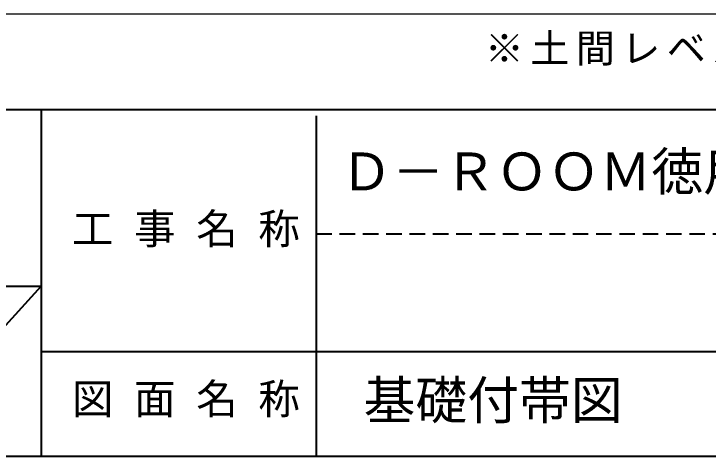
# Model space of a CAD drawing. Units: millimetres at full size, sheet at 1:50. Extents: x -17704 to 55037, y -1981 to 18549.
# Drawn here: x 1402 to 4081, y -1981 to -272 of the extents above; entities that cross this region are included whole.
import ezdxf
from ezdxf.enums import TextEntityAlignment as Align

# ---------------------------------------------------------------- set-up
doc = ezdxf.new("R2010")
doc.units = ezdxf.units.MM
doc.header["$LTSCALE"] = 50
doc.linetypes.add('DASHED1', pattern=[1.8, 1.2, -0.6])
doc.layers.add('3-0', color=7, linetype='Continuous', lineweight=5)
doc.layers.add('F-0', color=7, linetype='Continuous', lineweight=18)
doc.layers.add('5-0', color=7, linetype='Continuous')
doc.styles.add('ＭＳ ゴシック', font='')
doc.styles.get('ＭＳ ゴシック').set_extended_font_data('MS Gothic')

msp = doc.modelspace()

# ---------------------------------------------------------------- linework, layer by layer
at = {"layer": '5-0'}
for p, q in [((-17703.72, -641.29), (10860.17, -641.29)), ((1507.39, -641.29), (1507.39, -1981.01)), ((2569.06, -666.56), (2569.06, -1981.01)), ((-2082.06, -1323.79), (1507.39, -1323.79)), ((910.83, -1981.01), (1507.39, -1323.79)), ((1507.39, -1576.56), (7716.25, -1576.56)), ((-17703.72, -1981.01), (10860.17, -1981.01))]:
    msp.add_line(p, q, dxfattribs=at)
at = {"layer": '5-0', "linetype": 'DASHED1'}
msp.add_line((2569.06, -1121.56), (7716.25, -1121.56), dxfattribs=at)
at = {"layer": 'F-0'}
msp.add_line((-2129.43, -272.4), (7032.99, -272.4), dxfattribs=at)

# ---------------------------------------------------------------- texts
at = {"layer": '3-0', "insert": (3220.05, -472.71), "char_height": 110, "attachment_point": 7, "style": 'ＭＳ ゴシック'}
msp.add_mtext('\\T1.17;※土間レベルはタイル仕上げ高さを考慮すること', dxfattribs=at)
at = {"layer": '5-0', "style": 'ＭＳ ゴシック'}
for s, height, p in [('Ｄ－ＲＯＯＭ徳用三丁目ＮＫ\u3000新築工事', 146.6, (2662.83, -998.59)), ('工 事 名 称', 117.3, (1626.03, -1196.51)), ('図 面 名 称', 117.3, (1626.03, -1853.73)), ('基礎付帯図', 146.6, (2751.77, -1882.11))]:
    msp.add_text(s, height=height, dxfattribs=at).set_placement(p, align=Align.BOTTOM_LEFT)

doc.saveas('drawing.dxf')
